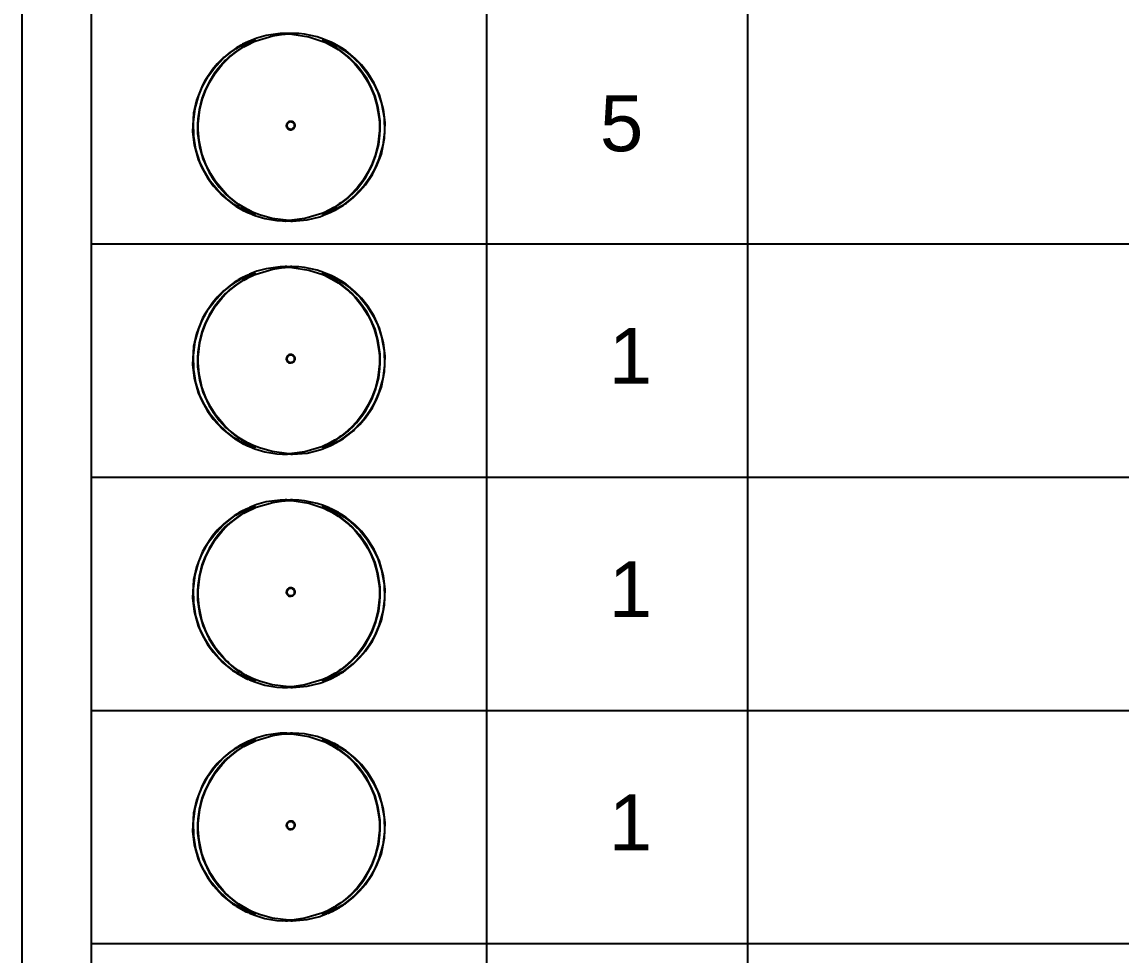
# Model space of a CAD drawing. Header units: millimetres. Extents: x 0 to 135, y -17 to 120.
# Drawn here: x 0 to 7.25, y 60.3 to 66.45 of the extents above; entities that cross this region are included whole.
import ezdxf

# ---------------------------------------------------------------- set-up
doc = ezdxf.new("R2010")
doc.units = ezdxf.units.MM
doc.layers.add('Plan View', color=7, linetype='Continuous')
doc.layers.add('Plant Legend', color=7, linetype='Continuous')
picture_1 = doc.add_image_def('image1.jpg', size_in_pixel=(8192, 8192))

# ---------------------------------------------------------------- blocks, each defined once
blk = doc.blocks.new('1')
at = {"flags": 1}
for tag in ['Export Name', 'Export Layer']:
    blk.add_attdef(tag, (0, 0), '', height=0.0254, dxfattribs=at)
at = {"layer": 'Plan View'}
image = blk.add_image(picture_1, insert=(0, 0), size_in_units=(120, 120), dxfattribs=dict(at, fade=50))
image.dxf.flags = 7
blk = doc.blocks.new('422')
at = {"layer": 'Plant Legend'}
for points in [[(0.4583, 119.2984), (21.053, 119.2984), (21.053, 6.5593), (0.4583, 6.5593)], [(1.7394, 65.1352), (1.7485, 65.1353), (1.7578, 65.1372), (1.7632, 65.137), (1.7725, 65.1351), (1.7819, 65.1352), (1.8782, 65.1433), (1.9624, 65.1636), (1.9825, 65.1713), (2.0066, 65.1814), (2.0083, 65.182), (2.0189, 65.186), (2.028, 65.1904), (2.0308, 65.1913), (2.044, 65.1968), (2.0644, 65.2074), (2.0925, 65.2234), (2.0975, 65.2269), (2.1176, 65.2395), (2.1243, 65.2441), (2.1297, 65.2475), (2.1376, 65.2535), (2.1844, 65.2907), (2.1911, 65.2973), (2.2272, 65.3321), (2.2634, 65.3745), (2.3089, 65.4414), (2.3369, 65.495), (2.3678, 65.5765), (2.3892, 65.6808), (2.3929, 65.7838), (2.3823, 65.8707), (2.3556, 65.967), (2.3208, 66.0446), (2.2794, 66.1115), (2.2363, 66.1649), (2.1951, 66.2068), (2.135, 66.2559), (2.1054, 66.2759), (2.0908, 66.2844), (2.0855, 66.288), (2.0587, 66.3027), (2.0547, 66.3045), (2.0373, 66.3135), (2.0306, 66.3161), (2.0253, 66.3177), (2.0238, 66.3187), (2.0091, 66.3254), (1.9865, 66.3341), (1.9451, 66.349), (1.8621, 66.3665), (1.8247, 66.3705), (1.7819, 66.3713), (1.7766, 66.3722), (1.7699, 66.3721), (1.7605, 66.3703), (1.7538, 66.3702), (1.7445, 66.3722), (1.7351, 66.3721), (1.7017, 66.3711), (1.6094, 66.3583), (1.5479, 66.3414), (1.5154, 66.3281), (1.5104, 66.3258), (1.4983, 66.3214), (1.4917, 66.318), (1.4524, 66.3), (1.4449, 66.2953), (1.4246, 66.2839), (1.4155, 66.278), (1.3978, 66.2665), (1.3713, 66.2478), (1.3293, 66.213), (1.3259, 66.2099), (1.2868, 66.1716), (1.2547, 66.1341), (1.2042, 66.0591), (1.1892, 66.0312), (1.1492, 65.9309), (1.1303, 65.8453), (1.1241, 65.7236), (1.1347, 65.6367), (1.1614, 65.5403), (1.1841, 65.4867), (1.2216, 65.4197), (1.259, 65.3676), (1.3219, 65.3006), (1.3874, 65.2475), (1.4021, 65.2378), (1.4115, 65.2314), (1.4583, 65.2046), (1.477, 65.1951), (1.4863, 65.1913), (1.4917, 65.1895), (1.4984, 65.1859), (1.5332, 65.172), (1.6, 65.151), (1.6789, 65.138), (1.7164, 65.1357), (1.7351, 65.136)], [(1.5278, 65.1789), (1.5091, 65.1851), (1.4917, 65.1918), (1.469, 65.2034), (1.4609, 65.2067), (1.4502, 65.2128), (1.4382, 65.2195), (1.3981, 65.244), (1.3553, 65.276), (1.3497, 65.2809), (1.2894, 65.3384), (1.241, 65.3986), (1.2022, 65.4615), (1.1726, 65.5243), (1.1456, 65.6086), (1.1313, 65.6942), (1.1291, 65.7864), (1.1409, 65.8774), (1.1649, 65.963), (1.1874, 66.0165), (1.23, 66.0927), (1.2633, 66.1382), (1.3285, 66.2085), (1.374, 66.2456), (1.4021, 66.2657), (1.4101, 66.2711), (1.4369, 66.2872), (1.4436, 66.2907), (1.4917, 66.3151), (1.4984, 66.3176), (1.5091, 66.3224), (1.5171, 66.3251), (1.5305, 66.329), (1.5332, 66.329), (1.5345, 66.3286), (1.5352, 66.3281), (1.5345, 66.3266), (1.5332, 66.3251), (1.5265, 66.321), (1.4777, 66.296), (1.4528, 66.2812), (1.3981, 66.2436), (1.3927, 66.2393), (1.37, 66.2207), (1.366, 66.2166), (1.3566, 66.209), (1.3513, 66.2035), (1.3419, 66.1956), (1.2924, 66.1406), (1.2683, 66.1087), (1.2323, 66.0512), (1.2067, 65.9991), (1.1854, 65.9428), (1.1667, 65.868), (1.1584, 65.8078), (1.1567, 65.7717), (1.1561, 65.7396), (1.157, 65.7289), (1.1574, 65.7115), (1.1698, 65.6233), (1.1923, 65.5444), (1.2309, 65.4585), (1.259, 65.4118), (1.2991, 65.3584), (1.3433, 65.3103), (1.3554, 65.2996), (1.3981, 65.2634), (1.4222, 65.2459), (1.4329, 65.2392), (1.4463, 65.2301), (1.4516, 65.227), (1.4704, 65.2154), (1.481, 65.2097), (1.5318, 65.1832), (1.5333, 65.182), (1.5344, 65.1806), (1.5345, 65.1791), (1.5332, 65.1784), (1.5291, 65.1785)], [(1.7578, 65.139), (1.6495, 65.1527), (1.5653, 65.1767), (1.5184, 65.1945), (1.4917, 65.2078), (1.4902, 65.2087), (1.4743, 65.2172), (1.4476, 65.2331), (1.4275, 65.2465), (1.4207, 65.2515), (1.374, 65.2878), (1.366, 65.2944), (1.3564, 65.3037), (1.3526, 65.3066), (1.3267, 65.3331), (1.2773, 65.3933), (1.2437, 65.4454), (1.2143, 65.5029), (1.186, 65.5791), (1.167, 65.6661), (1.1607, 65.737), (1.1608, 65.7757), (1.1716, 65.8694), (1.1876, 65.9335), (1.2089, 65.9924), (1.2355, 66.0472), (1.2716, 66.1061), (1.3196, 66.1662), (1.3526, 66.2004), (1.37, 66.2163), (1.4155, 66.2524), (1.4489, 66.275), (1.4623, 66.2834), (1.4827, 66.2946), (1.4837, 66.2953), (1.5305, 66.3179), (1.5439, 66.3229), (1.6535, 66.3553), (1.711, 66.3642), (1.7592, 66.3681), (1.7779, 66.3671), (1.8902, 66.3494), (1.9825, 66.3195), (2.0012, 66.3115), (2.0052, 66.3093), (2.0427, 66.29), (2.0841, 66.2648), (2.0922, 66.2585), (2.143, 66.2194), (2.1523, 66.2116), (2.1604, 66.2037), (2.1644, 66.2007), (2.1903, 66.1743), (2.2397, 66.1141), (2.2785, 66.0526), (2.3016, 66.0071), (2.3205, 65.9603), (2.3392, 65.8974), (2.3537, 65.8092), (2.3556, 65.7782), (2.3562, 65.7316), (2.3454, 65.638), (2.3295, 65.5738), (2.3081, 65.515), (2.2816, 65.4601), (2.2482, 65.4053), (2.2081, 65.3531), (2.1644, 65.3068), (2.1561, 65.2996), (2.1496, 65.293), (2.1443, 65.2889), (2.1176, 65.2671), (2.1002, 65.2539), (2.0907, 65.2475), (2.0654, 65.2306), (2.06, 65.2274), (2.0173, 65.2038), (1.9985, 65.1945), (1.9758, 65.1851), (1.8635, 65.1519), (1.7779, 65.1402)], [(1.9825, 65.1788), (1.982, 65.1793), (1.9825, 65.1808), (1.9878, 65.1849), (2.0012, 65.1918), (2.0416, 65.2127), (2.0587, 65.2229), (2.0643, 65.2261), (2.0694, 65.2295), (2.0748, 65.2328), (2.1189, 65.2636), (2.1243, 65.268), (2.147, 65.2865), (2.151, 65.2906), (2.1577, 65.2957), (2.1671, 65.305), (2.1738, 65.3103), (2.2032, 65.3414), (2.246, 65.3946), (2.266, 65.4241), (2.3051, 65.4962), (2.3304, 65.5604), (2.3504, 65.6393), (2.3587, 65.7008), (2.3605, 65.737), (2.3609, 65.7677), (2.3596, 65.7958), (2.3475, 65.8827), (2.3262, 65.9591), (2.2992, 66.0231), (2.2714, 66.0743), (2.2244, 66.1408), (2.2005, 66.169), (2.1722, 66.1983), (2.1629, 66.2064), (2.159, 66.2104), (2.1508, 66.2171), (2.0971, 66.2599), (2.0801, 66.2711), (2.0439, 66.2933), (2.032, 66.3), (1.9865, 66.3231), (1.9837, 66.3254), (1.9826, 66.3267), (1.9827, 66.3281), (1.9838, 66.3288), (1.9852, 66.3291), (1.9878, 66.3287), (2.0146, 66.3194), (2.0253, 66.3154), (2.028, 66.314), (2.0388, 66.308), (2.0534, 66.3019), (2.0641, 66.2959), (2.0721, 66.2916), (2.0761, 66.2892), (2.0908, 66.281), (2.1216, 66.2611), (2.163, 66.2301), (2.2276, 66.1689), (2.2731, 66.1127), (2.3162, 66.0432), (2.3444, 65.983), (2.3687, 65.9095), (2.3854, 65.8172), (2.388, 65.7222), (2.3773, 65.6353), (2.3522, 65.5444), (2.3243, 65.4802), (2.2936, 65.4254), (2.287, 65.4147), (2.2538, 65.3692), (2.1885, 65.2987), (2.1826, 65.2943), (2.1764, 65.2883), (2.1323, 65.2537), (2.1069, 65.2361), (2.0801, 65.22), (2.0681, 65.2133), (2.024, 65.1916), (2.0052, 65.1838), (1.9878, 65.1785), (1.9852, 65.1782), (1.9838, 65.1784)], [(1.7665, 65.737), (1.7732, 65.737), (1.7839, 65.7396), (1.7899, 65.7439), (1.7939, 65.7477), (1.7966, 65.7517), (1.7993, 65.7602), (1.7994, 65.7677), (1.7972, 65.7757), (1.795, 65.7797), (1.7926, 65.7826), (1.7885, 65.7864), (1.7846, 65.7892), (1.7806, 65.7908), (1.7752, 65.7918), (1.7652, 65.7918), (1.7592, 65.7902), (1.7508, 65.7851), (1.7468, 65.7811), (1.7443, 65.7771), (1.742, 65.7704), (1.7415, 65.7624), (1.7432, 65.7543), (1.7445, 65.7515), (1.7471, 65.7476), (1.7511, 65.7436), (1.7566, 65.7396), (1.7605, 65.7381), (1.7632, 65.7374)], [(1.7645, 65.7395), (1.7592, 65.7418), (1.7538, 65.7456), (1.751, 65.749), (1.7478, 65.7557), (1.7466, 65.761), (1.7466, 65.7677), (1.7477, 65.7731), (1.7511, 65.78), (1.7552, 65.7847), (1.7592, 65.7873), (1.7618, 65.7888), (1.7645, 65.7898), (1.7685, 65.7904), (1.7752, 65.79), (1.7766, 65.7897), (1.7832, 65.7861), (1.7878, 65.7824), (1.7907, 65.7784), (1.7932, 65.7731), (1.7944, 65.7677), (1.7945, 65.7624), (1.7931, 65.7557), (1.7907, 65.7503), (1.7879, 65.7463), (1.7819, 65.7416), (1.7792, 65.7401), (1.7776, 65.7396), (1.7766, 65.7391), (1.7712, 65.7385), (1.7672, 65.7387), (1.7659, 65.739)], [(1.7394, 63.5977), (1.7485, 63.5978), (1.7578, 63.5997), (1.7632, 63.5996), (1.7725, 63.5976), (1.7819, 63.5977), (1.8782, 63.6058), (1.9624, 63.6261), (1.9825, 63.6338), (2.0066, 63.6439), (2.0083, 63.6445), (2.0189, 63.6485), (2.028, 63.6529), (2.0308, 63.6538), (2.044, 63.6593), (2.0644, 63.6699), (2.0925, 63.6859), (2.0975, 63.6894), (2.1176, 63.702), (2.1243, 63.7067), (2.1297, 63.71), (2.1376, 63.716), (2.1844, 63.7532), (2.1911, 63.7598), (2.2272, 63.7946), (2.2634, 63.837), (2.3089, 63.9039), (2.3369, 63.9575), (2.3678, 64.039), (2.3892, 64.1433), (2.3929, 64.2463), (2.3823, 64.3332), (2.3556, 64.4296), (2.3208, 64.5071), (2.2794, 64.574), (2.2363, 64.6274), (2.1951, 64.6693), (2.135, 64.7184), (2.1054, 64.7384), (2.0908, 64.7469), (2.0855, 64.7505), (2.0587, 64.7652), (2.0547, 64.767), (2.0373, 64.776), (2.0306, 64.7786), (2.0253, 64.7802), (2.0238, 64.7812), (2.0091, 64.7879), (1.9865, 64.7966), (1.9451, 64.8115), (1.8621, 64.829), (1.8247, 64.833), (1.7819, 64.8338), (1.7766, 64.8347), (1.7699, 64.8346), (1.7605, 64.8328), (1.7538, 64.8327), (1.7445, 64.8347), (1.7351, 64.8346), (1.7017, 64.8336), (1.6094, 64.8208), (1.5479, 64.8039), (1.5154, 64.7906), (1.5104, 64.7883), (1.4983, 64.7839), (1.4917, 64.7805), (1.4524, 64.7625), (1.4449, 64.7578), (1.4246, 64.7464), (1.4155, 64.7405), (1.3978, 64.729), (1.3713, 64.7103), (1.3293, 64.6756), (1.3259, 64.6724), (1.2868, 64.6341), (1.2547, 64.5966), (1.2042, 64.5216), (1.1892, 64.4937), (1.1492, 64.3934), (1.1303, 64.3078), (1.1241, 64.1861), (1.1347, 64.0992), (1.1614, 64.0028), (1.1841, 63.9492), (1.2216, 63.8822), (1.259, 63.8301), (1.3219, 63.7631), (1.3874, 63.71), (1.4021, 63.7003), (1.4115, 63.6939), (1.4583, 63.6671), (1.477, 63.6576), (1.4863, 63.6538), (1.4917, 63.652), (1.4984, 63.6484), (1.5332, 63.6345), (1.6, 63.6135), (1.6789, 63.6005), (1.7164, 63.5982), (1.7351, 63.5985)], [(1.7578, 63.6015), (1.6495, 63.6153), (1.5653, 63.6392), (1.5184, 63.657), (1.4917, 63.6703), (1.4902, 63.6712), (1.4743, 63.6797), (1.4476, 63.6956), (1.4275, 63.709), (1.4207, 63.714), (1.374, 63.7503), (1.366, 63.757), (1.3564, 63.7662), (1.3526, 63.7691), (1.3267, 63.7956), (1.2773, 63.8558), (1.2437, 63.9079), (1.2143, 63.9654), (1.186, 64.0417), (1.167, 64.1286), (1.1607, 64.1995), (1.1608, 64.2382), (1.1716, 64.3319), (1.1876, 64.396), (1.2089, 64.4549), (1.2355, 64.5097), (1.2716, 64.5686), (1.3196, 64.6287), (1.3526, 64.6629), (1.37, 64.6788), (1.4155, 64.715), (1.4489, 64.7375), (1.4623, 64.7459), (1.4827, 64.7571), (1.4837, 64.7579), (1.5305, 64.7804), (1.5439, 64.7854), (1.6535, 64.8178), (1.711, 64.8267), (1.7592, 64.8306), (1.7779, 64.8296), (1.8902, 64.8119), (1.9825, 64.782), (2.0012, 64.774), (2.0052, 64.7718), (2.0427, 64.7525), (2.0841, 64.7273), (2.0922, 64.721), (2.143, 64.6819), (2.1523, 64.6741), (2.1604, 64.6662), (2.1644, 64.6632), (2.1903, 64.6368), (2.2397, 64.5766), (2.2785, 64.5151), (2.3016, 64.4696), (2.3205, 64.4228), (2.3392, 64.3599), (2.3537, 64.2717), (2.3556, 64.2408), (2.3562, 64.1941), (2.3454, 64.1005), (2.3295, 64.0363), (2.3081, 63.9775), (2.2816, 63.9226), (2.2482, 63.8678), (2.2081, 63.8156), (2.1644, 63.7693), (2.1561, 63.7622), (2.1496, 63.7555), (2.1443, 63.7515), (2.1176, 63.7296), (2.1002, 63.7164), (2.0907, 63.71), (2.0654, 63.6931), (2.06, 63.6899), (2.0173, 63.6663), (1.9985, 63.657), (1.9758, 63.6476), (1.8635, 63.6144), (1.7779, 63.6027)], [(1.5278, 63.6414), (1.5091, 63.6476), (1.4917, 63.6544), (1.469, 63.6659), (1.4609, 63.6692), (1.4502, 63.6753), (1.4382, 63.682), (1.3981, 63.7065), (1.3553, 63.7385), (1.3497, 63.7434), (1.2894, 63.8009), (1.241, 63.8611), (1.2022, 63.924), (1.1726, 63.9868), (1.1456, 64.0711), (1.1313, 64.1567), (1.1291, 64.2489), (1.1409, 64.3399), (1.1649, 64.4255), (1.1874, 64.479), (1.23, 64.5552), (1.2633, 64.6007), (1.3285, 64.671), (1.374, 64.7082), (1.4021, 64.7283), (1.4101, 64.7336), (1.4369, 64.7497), (1.4436, 64.7532), (1.4917, 64.7776), (1.4984, 64.7801), (1.5091, 64.7849), (1.5171, 64.7876), (1.5305, 64.7915), (1.5332, 64.7915), (1.5345, 64.7911), (1.5352, 64.7906), (1.5345, 64.7891), (1.5332, 64.7876), (1.5265, 64.7835), (1.4777, 64.7585), (1.4528, 64.7438), (1.3981, 64.7061), (1.3927, 64.7018), (1.37, 64.6832), (1.366, 64.6791), (1.3566, 64.6715), (1.3513, 64.666), (1.3419, 64.6581), (1.2924, 64.6032), (1.2683, 64.5712), (1.2323, 64.5137), (1.2067, 64.4616), (1.1854, 64.4053), (1.1667, 64.3305), (1.1584, 64.2703), (1.1567, 64.2342), (1.1561, 64.2021), (1.157, 64.1914), (1.1574, 64.174), (1.1698, 64.0858), (1.1923, 64.0069), (1.2309, 63.921), (1.259, 63.8744), (1.2991, 63.821), (1.3433, 63.7729), (1.3554, 63.7622), (1.3981, 63.7259), (1.4222, 63.7084), (1.4329, 63.7017), (1.4463, 63.6926), (1.4516, 63.6895), (1.4704, 63.6779), (1.481, 63.6722), (1.5318, 63.6457), (1.5333, 63.6445), (1.5344, 63.6431), (1.5345, 63.6416), (1.5332, 63.6409), (1.5291, 63.641)], [(1.9825, 63.6413), (1.982, 63.6418), (1.9825, 63.6433), (1.9878, 63.6474), (2.0012, 63.6544), (2.0416, 63.6752), (2.0587, 63.6854), (2.0643, 63.6886), (2.0694, 63.692), (2.0748, 63.6953), (2.1189, 63.7261), (2.1243, 63.7305), (2.147, 63.749), (2.151, 63.7531), (2.1577, 63.7582), (2.1671, 63.7675), (2.1738, 63.7729), (2.2032, 63.8039), (2.246, 63.8571), (2.266, 63.8866), (2.3051, 63.9587), (2.3304, 64.0229), (2.3504, 64.1018), (2.3587, 64.1634), (2.3605, 64.1995), (2.3609, 64.2302), (2.3596, 64.2583), (2.3475, 64.3452), (2.3262, 64.4216), (2.2992, 64.4856), (2.2714, 64.5368), (2.2244, 64.6033), (2.2005, 64.6315), (2.1722, 64.6608), (2.1629, 64.6689), (2.159, 64.6729), (2.1508, 64.6796), (2.0971, 64.7224), (2.0801, 64.7336), (2.0439, 64.7558), (2.032, 64.7625), (1.9865, 64.7856), (1.9837, 64.7879), (1.9826, 64.7892), (1.9827, 64.7906), (1.9838, 64.7913), (1.9852, 64.7916), (1.9878, 64.7912), (2.0146, 64.7819), (2.0253, 64.7779), (2.028, 64.7765), (2.0388, 64.7705), (2.0534, 64.7644), (2.0641, 64.7584), (2.0721, 64.7541), (2.0761, 64.7517), (2.0908, 64.7435), (2.1216, 64.7236), (2.163, 64.6926), (2.2276, 64.6314), (2.2731, 64.5753), (2.3162, 64.5057), (2.3444, 64.4455), (2.3687, 64.372), (2.3854, 64.2797), (2.388, 64.1848), (2.3773, 64.0978), (2.3522, 64.0069), (2.3243, 63.9427), (2.2936, 63.8879), (2.287, 63.8772), (2.2538, 63.8317), (2.1885, 63.7612), (2.1826, 63.7568), (2.1764, 63.7508), (2.1323, 63.7162), (2.1069, 63.6986), (2.0801, 63.6825), (2.0681, 63.6758), (2.024, 63.6541), (2.0052, 63.6463), (1.9878, 63.641), (1.9852, 63.6407), (1.9838, 63.6409)], [(1.7665, 64.1995), (1.7732, 64.1995), (1.7839, 64.2021), (1.7899, 64.2064), (1.7939, 64.2102), (1.7966, 64.2142), (1.7993, 64.2227), (1.7994, 64.2302), (1.7972, 64.2382), (1.795, 64.2423), (1.7926, 64.2451), (1.7885, 64.2489), (1.7846, 64.2517), (1.7806, 64.2533), (1.7752, 64.2543), (1.7652, 64.2543), (1.7592, 64.2527), (1.7508, 64.2476), (1.7468, 64.2436), (1.7443, 64.2396), (1.742, 64.2329), (1.7415, 64.2249), (1.7432, 64.2169), (1.7445, 64.214), (1.7471, 64.2101), (1.7511, 64.2061), (1.7566, 64.2021), (1.7605, 64.2006), (1.7632, 64.1999)], [(1.7645, 64.202), (1.7592, 64.2043), (1.7538, 64.2081), (1.751, 64.2115), (1.7478, 64.2182), (1.7466, 64.2235), (1.7466, 64.2302), (1.7477, 64.2356), (1.7511, 64.2425), (1.7552, 64.2472), (1.7592, 64.2499), (1.7618, 64.2513), (1.7645, 64.2523), (1.7685, 64.2529), (1.7752, 64.2525), (1.7766, 64.2522), (1.7832, 64.2486), (1.7878, 64.2449), (1.7907, 64.2409), (1.7932, 64.2356), (1.7944, 64.2302), (1.7945, 64.2249), (1.7931, 64.2182), (1.7907, 64.2128), (1.7879, 64.2088), (1.7819, 64.2041), (1.7792, 64.2026), (1.7776, 64.2021), (1.7766, 64.2016), (1.7712, 64.201), (1.7672, 64.2012), (1.7659, 64.2015)], [(1.7394, 62.0602), (1.7485, 62.0603), (1.7578, 62.0622), (1.7632, 62.0621), (1.7725, 62.0601), (1.7819, 62.0602), (1.8782, 62.0683), (1.9624, 62.0886), (1.9825, 62.0963), (2.0066, 62.1064), (2.0083, 62.107), (2.0189, 62.111), (2.028, 62.1154), (2.0308, 62.1163), (2.044, 62.1218), (2.0644, 62.1324), (2.0925, 62.1484), (2.0975, 62.1519), (2.1176, 62.1645), (2.1243, 62.1692), (2.1297, 62.1725), (2.1376, 62.1785), (2.1844, 62.2157), (2.1911, 62.2224), (2.2272, 62.2571), (2.2634, 62.2995), (2.3089, 62.3664), (2.3369, 62.42), (2.3678, 62.5015), (2.3892, 62.6058), (2.3929, 62.7088), (2.3823, 62.7957), (2.3556, 62.8921), (2.3208, 62.9696), (2.2794, 63.0365), (2.2363, 63.0899), (2.1951, 63.1318), (2.135, 63.1809), (2.1054, 63.2009), (2.0908, 63.2094), (2.0855, 63.213), (2.0587, 63.2277), (2.0547, 63.2295), (2.0373, 63.2385), (2.0306, 63.2411), (2.0253, 63.2427), (2.0238, 63.2437), (2.0091, 63.2504), (1.9865, 63.2591), (1.9451, 63.274), (1.8621, 63.2915), (1.8247, 63.2955), (1.7819, 63.2963), (1.7766, 63.2972), (1.7699, 63.2971), (1.7605, 63.2953), (1.7538, 63.2952), (1.7445, 63.2972), (1.7351, 63.2971), (1.7017, 63.2961), (1.6094, 63.2833), (1.5479, 63.2664), (1.5154, 63.2531), (1.5104, 63.2508), (1.4983, 63.2464), (1.4917, 63.243), (1.4524, 63.225), (1.4449, 63.2203), (1.4246, 63.2089), (1.4155, 63.203), (1.3978, 63.1915), (1.3713, 63.1728), (1.3293, 63.1381), (1.3259, 63.1349), (1.2868, 63.0966), (1.2547, 63.0592), (1.2042, 62.9841), (1.1892, 62.9562), (1.1492, 62.8559), (1.1303, 62.7703), (1.1241, 62.6486), (1.1347, 62.5617), (1.1614, 62.4653), (1.1841, 62.4117), (1.2216, 62.3447), (1.259, 62.2926), (1.3219, 62.2256), (1.3874, 62.1725), (1.4021, 62.1628), (1.4115, 62.1564), (1.4583, 62.1296), (1.477, 62.1201), (1.4863, 62.1163), (1.4917, 62.1145), (1.4984, 62.1109), (1.5332, 62.097), (1.6, 62.076), (1.6789, 62.063), (1.7164, 62.0607), (1.7351, 62.061)], [(1.7578, 62.064), (1.6495, 62.0778), (1.5653, 62.1017), (1.5184, 62.1195), (1.4917, 62.1328), (1.4902, 62.1337), (1.4743, 62.1422), (1.4476, 62.1581), (1.4275, 62.1715), (1.4207, 62.1765), (1.374, 62.2128), (1.366, 62.2195), (1.3564, 62.2287), (1.3526, 62.2316), (1.3267, 62.2581), (1.2773, 62.3183), (1.2437, 62.3704), (1.2143, 62.4279), (1.186, 62.5042), (1.167, 62.5911), (1.1607, 62.662), (1.1608, 62.7007), (1.1716, 62.7944), (1.1876, 62.8586), (1.2089, 62.9174), (1.2355, 62.9722), (1.2716, 63.0311), (1.3196, 63.0912), (1.3526, 63.1254), (1.37, 63.1413), (1.4155, 63.1774), (1.4489, 63.2), (1.4623, 63.2084), (1.4827, 63.2196), (1.4837, 63.2204), (1.5305, 63.2429), (1.5439, 63.2479), (1.6535, 63.2803), (1.711, 63.2892), (1.7592, 63.2931), (1.7779, 63.2921), (1.8902, 63.2744), (1.9825, 63.2445), (2.0012, 63.2365), (2.0052, 63.2343), (2.0427, 63.215), (2.0841, 63.1898), (2.0922, 63.1835), (2.143, 63.1444), (2.1523, 63.1366), (2.1604, 63.1287), (2.1644, 63.1257), (2.1903, 63.0993), (2.2397, 63.0391), (2.2785, 62.9776), (2.3016, 62.9321), (2.3205, 62.8853), (2.3392, 62.8224), (2.3537, 62.7342), (2.3556, 62.7033), (2.3562, 62.6566), (2.3454, 62.563), (2.3295, 62.4988), (2.3081, 62.44), (2.2816, 62.3851), (2.2482, 62.3303), (2.2081, 62.2781), (2.1644, 62.2318), (2.1561, 62.2247), (2.1496, 62.218), (2.1443, 62.214), (2.1176, 62.1921), (2.1002, 62.1789), (2.0907, 62.1725), (2.0654, 62.1556), (2.06, 62.1524), (2.0173, 62.1288), (1.9985, 62.1195), (1.9758, 62.1101), (1.8635, 62.0769), (1.7779, 62.0652)], [(1.5278, 62.1039), (1.5091, 62.1101), (1.4917, 62.1168), (1.469, 62.1284), (1.4609, 62.1317), (1.4502, 62.1378), (1.4382, 62.1445), (1.3981, 62.169), (1.3553, 62.201), (1.3497, 62.2059), (1.2894, 62.2634), (1.241, 62.3236), (1.2022, 62.3865), (1.1726, 62.4493), (1.1456, 62.5336), (1.1313, 62.6192), (1.1291, 62.7114), (1.1409, 62.8024), (1.1649, 62.888), (1.1874, 62.9415), (1.23, 63.0177), (1.2633, 63.0632), (1.3285, 63.1335), (1.374, 63.1707), (1.4021, 63.1908), (1.4101, 63.1961), (1.4369, 63.2122), (1.4436, 63.2157), (1.4917, 63.2401), (1.4984, 63.2426), (1.5091, 63.2474), (1.5171, 63.2501), (1.5305, 63.254), (1.5332, 63.254), (1.5345, 63.2536), (1.5352, 63.2531), (1.5345, 63.2516), (1.5332, 63.2501), (1.5265, 63.246), (1.4777, 63.221), (1.4528, 63.2063), (1.3981, 63.1686), (1.3927, 63.1643), (1.37, 63.1457), (1.366, 63.1416), (1.3566, 63.134), (1.3513, 63.1285), (1.3419, 63.1206), (1.2924, 63.0657), (1.2683, 63.0337), (1.2323, 62.9762), (1.2067, 62.9241), (1.1854, 62.8678), (1.1667, 62.793), (1.1584, 62.7328), (1.1567, 62.6967), (1.1561, 62.6646), (1.157, 62.6539), (1.1574, 62.6366), (1.1698, 62.5483), (1.1923, 62.4694), (1.2309, 62.3835), (1.259, 62.3369), (1.2991, 62.2835), (1.3433, 62.2354), (1.3554, 62.2247), (1.3981, 62.1884), (1.4222, 62.1709), (1.4329, 62.1642), (1.4463, 62.1551), (1.4516, 62.152), (1.4704, 62.1404), (1.481, 62.1347), (1.5318, 62.1082), (1.5333, 62.107), (1.5344, 62.1056), (1.5345, 62.1041), (1.5332, 62.1034), (1.5291, 62.1035)], [(1.9825, 62.1038), (1.982, 62.1043), (1.9825, 62.1058), (1.9878, 62.1099), (2.0012, 62.1168), (2.0416, 62.1377), (2.0587, 62.1479), (2.0643, 62.1511), (2.0694, 62.1545), (2.0748, 62.1578), (2.1189, 62.1886), (2.1243, 62.193), (2.147, 62.2115), (2.151, 62.2156), (2.1577, 62.2207), (2.1671, 62.23), (2.1738, 62.2354), (2.2032, 62.2664), (2.246, 62.3196), (2.266, 62.3491), (2.3051, 62.4212), (2.3304, 62.4854), (2.3504, 62.5643), (2.3587, 62.6259), (2.3605, 62.662), (2.3609, 62.6927), (2.3596, 62.7208), (2.3475, 62.8077), (2.3262, 62.8841), (2.2992, 62.9482), (2.2714, 62.9993), (2.2244, 63.0658), (2.2005, 63.094), (2.1722, 63.1233), (2.1629, 63.1314), (2.159, 63.1354), (2.1508, 63.1421), (2.0971, 63.1849), (2.0801, 63.1961), (2.0439, 63.2183), (2.032, 63.225), (1.9865, 63.2481), (1.9837, 63.2504), (1.9826, 63.2517), (1.9827, 63.2531), (1.9838, 63.2538), (1.9852, 63.2541), (1.9878, 63.2537), (2.0146, 63.2444), (2.0253, 63.2404), (2.028, 63.239), (2.0388, 63.233), (2.0534, 63.2269), (2.0641, 63.2209), (2.0721, 63.2166), (2.0761, 63.2142), (2.0908, 63.206), (2.1216, 63.1861), (2.163, 63.1551), (2.2276, 63.0939), (2.2731, 63.0378), (2.3162, 62.9682), (2.3444, 62.908), (2.3687, 62.8345), (2.3854, 62.7422), (2.388, 62.6473), (2.3773, 62.5603), (2.3522, 62.4694), (2.3243, 62.4052), (2.2936, 62.3504), (2.287, 62.3397), (2.2538, 62.2942), (2.1885, 62.2237), (2.1826, 62.2193), (2.1764, 62.2133), (2.1323, 62.1787), (2.1069, 62.1611), (2.0801, 62.145), (2.0681, 62.1383), (2.024, 62.1166), (2.0052, 62.1088), (1.9878, 62.1035), (1.9852, 62.1032), (1.9838, 62.1034)], [(1.7665, 62.662), (1.7732, 62.662), (1.7839, 62.6646), (1.7899, 62.6689), (1.7939, 62.6727), (1.7966, 62.6767), (1.7993, 62.6852), (1.7994, 62.6927), (1.7972, 62.7007), (1.795, 62.7048), (1.7926, 62.7076), (1.7885, 62.7114), (1.7846, 62.7142), (1.7806, 62.7158), (1.7752, 62.7168), (1.7652, 62.7168), (1.7592, 62.7152), (1.7508, 62.7101), (1.7468, 62.7061), (1.7443, 62.7021), (1.742, 62.6954), (1.7415, 62.6874), (1.7432, 62.6793), (1.7445, 62.6765), (1.7471, 62.6726), (1.7511, 62.6686), (1.7566, 62.6646), (1.7605, 62.6631), (1.7632, 62.6624)], [(1.7645, 62.6645), (1.7592, 62.6668), (1.7538, 62.6706), (1.751, 62.674), (1.7478, 62.6807), (1.7466, 62.686), (1.7466, 62.6927), (1.7477, 62.6981), (1.7511, 62.705), (1.7552, 62.7097), (1.7592, 62.7124), (1.7618, 62.7138), (1.7645, 62.7148), (1.7685, 62.7154), (1.7752, 62.715), (1.7766, 62.7147), (1.7832, 62.7111), (1.7878, 62.7074), (1.7907, 62.7034), (1.7932, 62.6981), (1.7944, 62.6927), (1.7945, 62.6874), (1.7931, 62.6807), (1.7907, 62.6753), (1.7879, 62.6713), (1.7819, 62.6666), (1.7792, 62.6651), (1.7776, 62.6646), (1.7766, 62.6641), (1.7712, 62.6635), (1.7672, 62.6637), (1.7659, 62.664)], [(1.7394, 60.5227), (1.7485, 60.5228), (1.7578, 60.5247), (1.7632, 60.5246), (1.7725, 60.5226), (1.7819, 60.5227), (1.8782, 60.5308), (1.9624, 60.5511), (1.9825, 60.5588), (2.0066, 60.5689), (2.0083, 60.5695), (2.0189, 60.5735), (2.028, 60.5779), (2.0308, 60.5788), (2.044, 60.5843), (2.0644, 60.5949), (2.0925, 60.6109), (2.0975, 60.6144), (2.1176, 60.627), (2.1243, 60.6317), (2.1297, 60.635), (2.1376, 60.641), (2.1844, 60.6782), (2.1911, 60.6848), (2.2272, 60.7196), (2.2634, 60.762), (2.3089, 60.8289), (2.3369, 60.8825), (2.3678, 60.964), (2.3892, 61.0683), (2.3929, 61.1713), (2.3823, 61.2582), (2.3556, 61.3545), (2.3208, 61.4321), (2.2794, 61.499), (2.2363, 61.5524), (2.1951, 61.5943), (2.135, 61.6434), (2.1054, 61.6634), (2.0908, 61.6719), (2.0855, 61.6755), (2.0587, 61.6902), (2.0547, 61.692), (2.0373, 61.701), (2.0306, 61.7036), (2.0253, 61.7052), (2.0238, 61.7062), (2.0091, 61.7129), (1.9865, 61.7216), (1.9451, 61.7365), (1.8621, 61.754), (1.8247, 61.758), (1.7819, 61.7588), (1.7766, 61.7597), (1.7699, 61.7597), (1.7605, 61.7578), (1.7538, 61.7577), (1.7445, 61.7597), (1.7351, 61.7596), (1.7017, 61.7586), (1.6094, 61.7458), (1.5479, 61.7289), (1.5154, 61.7156), (1.5104, 61.7133), (1.4983, 61.7089), (1.4917, 61.7055), (1.4524, 61.6875), (1.4449, 61.6828), (1.4246, 61.6714), (1.4155, 61.6655), (1.3978, 61.654), (1.3713, 61.6353), (1.3293, 61.6006), (1.3259, 61.5974), (1.2868, 61.5591), (1.2547, 61.5217), (1.2042, 61.4466), (1.1892, 61.4187), (1.1492, 61.3184), (1.1303, 61.2328), (1.1241, 61.1111), (1.1347, 61.0242), (1.1614, 60.9278), (1.1841, 60.8742), (1.2216, 60.8072), (1.259, 60.7551), (1.3219, 60.6881), (1.3874, 60.635), (1.4021, 60.6253), (1.4115, 60.6189), (1.4583, 60.5921), (1.477, 60.5826), (1.4863, 60.5788), (1.4917, 60.577), (1.4984, 60.5734), (1.5332, 60.5595), (1.6, 60.5385), (1.6789, 60.5255), (1.7164, 60.5232), (1.7351, 60.5235)], [(1.5278, 60.5664), (1.5091, 60.5726), (1.4917, 60.5793), (1.469, 60.5909), (1.4609, 60.5942), (1.4502, 60.6003), (1.4382, 60.607), (1.3981, 60.6315), (1.3553, 60.6635), (1.3497, 60.6684), (1.2894, 60.7259), (1.241, 60.7861), (1.2022, 60.849), (1.1726, 60.9118), (1.1456, 60.9961), (1.1313, 61.0817), (1.1291, 61.1739), (1.1409, 61.2649), (1.1649, 61.3505), (1.1874, 61.404), (1.23, 61.4802), (1.2633, 61.5257), (1.3285, 61.596), (1.374, 61.6332), (1.4021, 61.6533), (1.4101, 61.6586), (1.4369, 61.6747), (1.4436, 61.6782), (1.4917, 61.7026), (1.4984, 61.7051), (1.5091, 61.7099), (1.5171, 61.7126), (1.5305, 61.7165), (1.5332, 61.7165), (1.5345, 61.7161), (1.5352, 61.7156), (1.5345, 61.7141), (1.5332, 61.7126), (1.5265, 61.7085), (1.4777, 61.6835), (1.4528, 61.6688), (1.3981, 61.6311), (1.3927, 61.6268), (1.37, 61.6082), (1.366, 61.6041), (1.3566, 61.5965), (1.3513, 61.591), (1.3419, 61.5831), (1.2924, 61.5282), (1.2683, 61.4962), (1.2323, 61.4387), (1.2067, 61.3866), (1.1854, 61.3303), (1.1667, 61.2555), (1.1584, 61.1953), (1.1567, 61.1592), (1.1561, 61.1271), (1.157, 61.1164), (1.1574, 61.0991), (1.1698, 61.0108), (1.1923, 60.9319), (1.2309, 60.846), (1.259, 60.7994), (1.2991, 60.746), (1.3433, 60.6979), (1.3554, 60.6872), (1.3981, 60.6509), (1.4222, 60.6334), (1.4329, 60.6267), (1.4463, 60.6176), (1.4516, 60.6145), (1.4704, 60.6029), (1.481, 60.5972), (1.5318, 60.5707), (1.5333, 60.5695), (1.5344, 60.5681), (1.5345, 60.5666), (1.5332, 60.5659), (1.5291, 60.566)], [(1.7578, 60.5265), (1.6495, 60.5403), (1.5653, 60.5642), (1.5184, 60.582), (1.4917, 60.5953), (1.4902, 60.5962), (1.4743, 60.6047), (1.4476, 60.6206), (1.4275, 60.634), (1.4207, 60.639), (1.374, 60.6753), (1.366, 60.682), (1.3564, 60.6912), (1.3526, 60.6941), (1.3267, 60.7206), (1.2773, 60.7808), (1.2437, 60.8329), (1.2143, 60.8904), (1.186, 60.9667), (1.167, 61.0536), (1.1607, 61.1245), (1.1608, 61.1632), (1.1716, 61.2569), (1.1876, 61.321), (1.2089, 61.3799), (1.2355, 61.4347), (1.2716, 61.4936), (1.3196, 61.5537), (1.3526, 61.5879), (1.37, 61.6038), (1.4155, 61.6399), (1.4489, 61.6625), (1.4623, 61.6709), (1.4827, 61.6821), (1.4837, 61.6829), (1.5305, 61.7054), (1.5439, 61.7104), (1.6535, 61.7428), (1.711, 61.7517), (1.7592, 61.7556), (1.7779, 61.7546), (1.8902, 61.7369), (1.9825, 61.707), (2.0012, 61.699), (2.0052, 61.6968), (2.0427, 61.6775), (2.0841, 61.6523), (2.0922, 61.646), (2.143, 61.6069), (2.1523, 61.5991), (2.1604, 61.5912), (2.1644, 61.5882), (2.1903, 61.5618), (2.2397, 61.5016), (2.2785, 61.4401), (2.3016, 61.3946), (2.3205, 61.3478), (2.3392, 61.2849), (2.3537, 61.1967), (2.3556, 61.1658), (2.3562, 61.1191), (2.3454, 61.0255), (2.3295, 60.9613), (2.3081, 60.9025), (2.2816, 60.8476), (2.2482, 60.7928), (2.2081, 60.7406), (2.1644, 60.6943), (2.1561, 60.6872), (2.1496, 60.6805), (2.1443, 60.6765), (2.1176, 60.6546), (2.1002, 60.6414), (2.0907, 60.635), (2.0654, 60.6181), (2.06, 60.6149), (2.0173, 60.5913), (1.9985, 60.582), (1.9758, 60.5726), (1.8635, 60.5394), (1.7779, 60.5277)], [(1.9825, 60.5663), (1.982, 60.5668), (1.9825, 60.5683), (1.9878, 60.5724), (2.0012, 60.5793), (2.0416, 60.6002), (2.0587, 60.6104), (2.0643, 60.6136), (2.0694, 60.617), (2.0748, 60.6203), (2.1189, 60.6511), (2.1243, 60.6555), (2.147, 60.674), (2.151, 60.6781), (2.1577, 60.6832), (2.1671, 60.6925), (2.1738, 60.6979), (2.2032, 60.7289), (2.246, 60.7821), (2.266, 60.8116), (2.3051, 60.8837), (2.3304, 60.9479), (2.3504, 61.0268), (2.3587, 61.0884), (2.3605, 61.1245), (2.3609, 61.1552), (2.3596, 61.1833), (2.3475, 61.2702), (2.3262, 61.3466), (2.2992, 61.4107), (2.2714, 61.4618), (2.2244, 61.5283), (2.2005, 61.5565), (2.1722, 61.5858), (2.1629, 61.5939), (2.159, 61.5979), (2.1508, 61.6046), (2.0971, 61.6474), (2.0801, 61.6586), (2.0439, 61.6808), (2.032, 61.6875), (1.9865, 61.7106), (1.9837, 61.7129), (1.9826, 61.7142), (1.9827, 61.7156), (1.9838, 61.7163), (1.9852, 61.7166), (1.9878, 61.7162), (2.0146, 61.7069), (2.0253, 61.7029), (2.028, 61.7015), (2.0388, 61.6955), (2.0534, 61.6894), (2.0641, 61.6834), (2.0721, 61.6791), (2.0761, 61.6767), (2.0908, 61.6685), (2.1216, 61.6487), (2.163, 61.6176), (2.2276, 61.5564), (2.2731, 61.5003), (2.3162, 61.4307), (2.3444, 61.3705), (2.3687, 61.297), (2.3854, 61.2047), (2.388, 61.1098), (2.3773, 61.0228), (2.3522, 60.9319), (2.3243, 60.8677), (2.2936, 60.8129), (2.287, 60.8022), (2.2538, 60.7567), (2.1885, 60.6862), (2.1826, 60.6818), (2.1764, 60.6758), (2.1323, 60.6412), (2.1069, 60.6236), (2.0801, 60.6075), (2.0681, 60.6008), (2.024, 60.5791), (2.0052, 60.5713), (1.9878, 60.566), (1.9852, 60.5657), (1.9838, 60.5659)], [(1.7665, 61.1245), (1.7732, 61.1245), (1.7839, 61.1271), (1.7899, 61.1314), (1.7939, 61.1352), (1.7966, 61.1392), (1.7993, 61.1477), (1.7994, 61.1552), (1.7972, 61.1632), (1.795, 61.1673), (1.7926, 61.1701), (1.7885, 61.1739), (1.7846, 61.1767), (1.7806, 61.1783), (1.7752, 61.1793), (1.7652, 61.1793), (1.7592, 61.1777), (1.7508, 61.1726), (1.7468, 61.1686), (1.7443, 61.1646), (1.742, 61.1579), (1.7415, 61.1499), (1.7432, 61.1418), (1.7445, 61.139), (1.7471, 61.1351), (1.7511, 61.1311), (1.7566, 61.1271), (1.7605, 61.1256), (1.7632, 61.1249)], [(1.7645, 61.127), (1.7592, 61.1293), (1.7538, 61.1331), (1.751, 61.1365), (1.7478, 61.1432), (1.7466, 61.1485), (1.7466, 61.1552), (1.7477, 61.1606), (1.7511, 61.1675), (1.7552, 61.1722), (1.7592, 61.1749), (1.7618, 61.1763), (1.7645, 61.1773), (1.7685, 61.1779), (1.7752, 61.1775), (1.7766, 61.1772), (1.7832, 61.1736), (1.7878, 61.1699), (1.7907, 61.1659), (1.7932, 61.1606), (1.7944, 61.1552), (1.7945, 61.1499), (1.7931, 61.1432), (1.7907, 61.1378), (1.7879, 61.1338), (1.7819, 61.1291), (1.7792, 61.1276), (1.7776, 61.1271), (1.7766, 61.1266), (1.7712, 61.126), (1.7672, 61.1262), (1.7659, 61.1265)]]:
    blk.add_lwpolyline(points, close=True, dxfattribs=at)
for points in [[(3.06, 118.0871), (3.06, 6.5595)], [(4.7795, 118.0871), (4.7795, 6.5595)], [(0.4583, 64.9843), (21.053, 64.9843)], [(0.4583, 63.4468), (21.053, 63.4468)], [(0.4583, 61.9093), (21.053, 61.9093)], [(0.4583, 60.3718), (21.053, 60.3718)]]:
    blk.add_lwpolyline(points, dxfattribs=at)
at = {"flags": 1}
for tag in ['Export Name', 'Export Layer']:
    blk.add_attdef(tag, (0, 0), '', height=0.0254, dxfattribs=at)
at = {"layer": 'Plant Legend', "char_height": 0.368116, "attachment_point": 1}
for s, insert in [('\\fArial|b0|i0;5', (3.8079, 65.963)), ('\\fArial|b0|i0;1', (3.8667, 64.4301)), ('\\fArial|b0|i0;1', (3.8667, 62.8926)), ('\\fArial|b0|i0;1', (3.8667, 61.3551))]:
    blk.add_mtext(s, dxfattribs=dict(at, insert=insert))

msp = doc.modelspace()

# ---------------------------------------------------------------- block references
at = {"layer": 'Plan View', "color": 7}
msp.add_blockref('1', (0, 0), dxfattribs=at)
at = {"layer": 'Plant Legend', "color": 7}
msp.add_blockref('422', (0, 0), dxfattribs=at)

doc.saveas('drawing.dxf')
